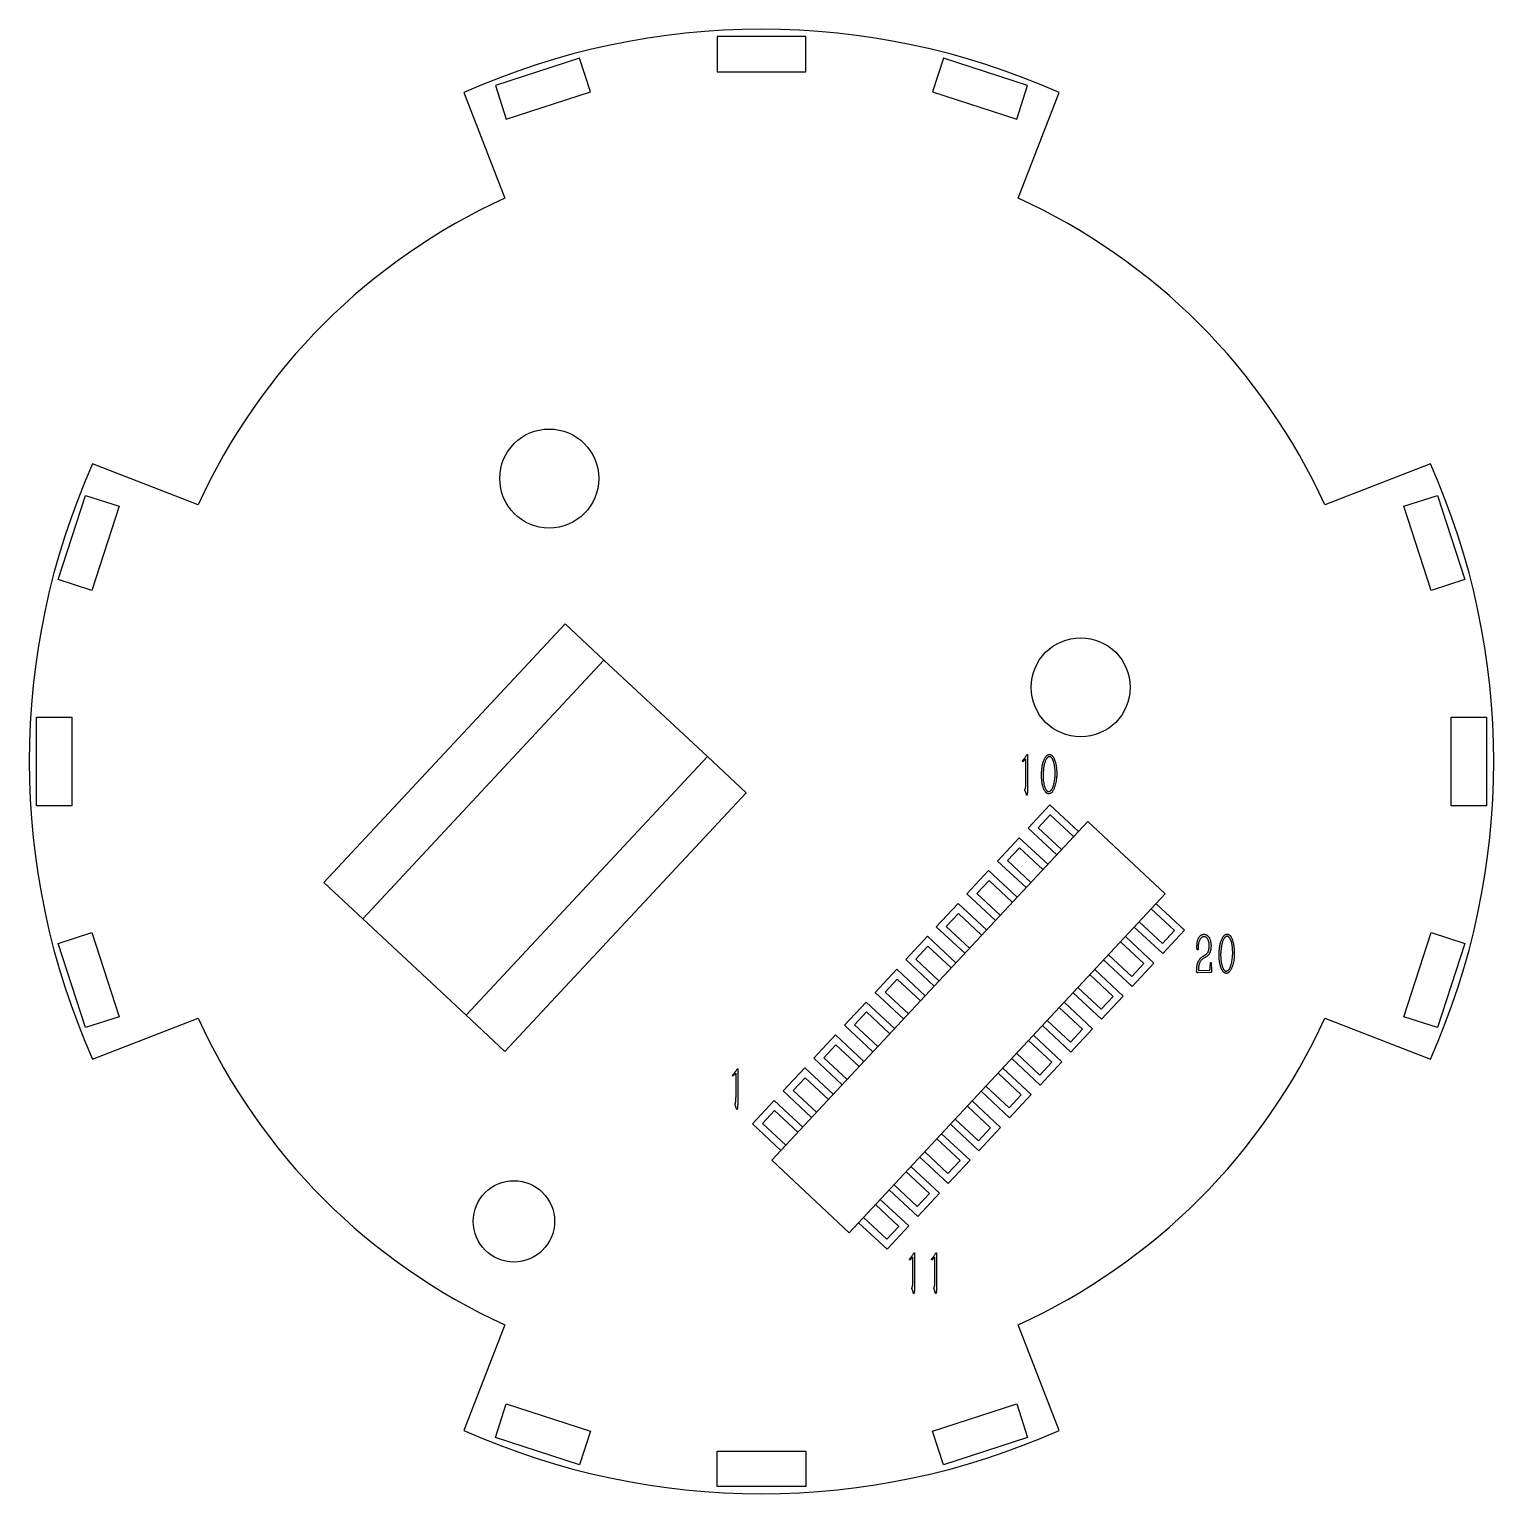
# Model space of a CAD drawing. Header units: millimetres. Extents: x 56 to 434, y 47 to 252.
# Drawn here: x 199.11 to 240.51, y 166.82 to 208.22 of the extents above; entities that cross this region are included whole.
import ezdxf
from ezdxf.lldxf.tags import DXFTag

# ---------------------------------------------------------------- set-up
doc = ezdxf.new("R2010")
doc.units = ezdxf.units.MM
doc.layers.add('PART', color=102, linetype='HIDDEN')
tags = doc.linetypes.add('HIDDEN', pattern=[1.905, 1.27, -0.635]).pattern_tags.tags
tags[6:7] = [DXFTag(74, 4), DXFTag(75, 0), DXFTag(340, '0'), DXFTag(46, 1.0), DXFTag(50, 0.0), DXFTag(44, 0.0), DXFTag(45, 0.0)]
tags[4:5] = [DXFTag(74, 4), DXFTag(75, 0), DXFTag(340, '0'), DXFTag(46, 1.0), DXFTag(50, 0.0), DXFTag(44, 0.0), DXFTag(45, 0.0)]

msp = doc.modelspace()

# ---------------------------------------------------------------- linework, layer by layer
at = {"lineweight": 25}
for p, q in [((211.4, 206.431), (212.559, 203.444)), ((227.069, 203.444), (228.228, 206.431)), ((203.888, 194.773), (200.901, 195.932)), ((238.727, 195.932), (235.739, 194.773)), ((227.288, 187.59), (227.198, 187.512)), ((227.286, 186.914), (227.288, 187.59)), ((227.298, 187.68), (227.319, 187.718)), ((227.319, 187.718), (227.338, 187.718)), ((227.338, 187.718), (227.336, 186.801)), ((227.198, 187.512), (227.191, 187.542)), ((227.293, 186.61), (227.274, 186.672)), ((227.301, 186.587), (227.293, 186.61)), ((227.969, 186.292), (227.355, 185.634)), ((228.773, 185.542), (227.969, 186.292)), ((227.355, 185.634), (228.159, 184.884)), ((227.102, 185.363), (226.489, 184.705)), ((227.907, 184.613), (227.102, 185.363)), ((226.489, 184.705), (227.293, 183.955)), ((226.236, 184.435), (225.623, 183.776)), ((227.041, 183.684), (226.236, 184.435)), ((225.37, 183.506), (224.756, 182.848)), ((226.175, 182.756), (225.37, 183.506)), ((225.623, 183.776), (226.427, 183.026)), ((231.772, 182.746), (230.967, 183.496)), ((224.504, 182.577), (223.89, 181.919)), ((225.309, 181.827), (224.504, 182.577)), ((224.756, 182.848), (225.561, 182.097)), ((230.353, 182.838), (231.158, 182.088)), ((231.158, 182.088), (231.772, 182.746)), ((230.906, 181.817), (230.101, 182.567)), ((232.154, 182.197), (232.128, 182.197)), ((232.156, 182.254), (232.154, 182.197)), ((223.89, 181.919), (224.695, 181.169)), ((229.487, 181.909), (230.292, 181.159)), ((230.292, 181.159), (230.906, 181.817)), ((232.297, 182.015), (232.368, 182.06)), ((232.401, 182.008), (232.316, 181.955)), ((232.499, 181.684), (232.506, 181.834)), ((232.506, 181.834), (232.53, 181.834)), ((232.53, 181.834), (232.539, 181.606)), ((223.638, 181.648), (223.024, 180.99)), ((224.442, 180.898), (223.638, 181.648)), ((230.039, 180.888), (229.235, 181.638)), ((232.487, 181.555), (232.144, 181.546)), ((232.168, 181.684), (232.164, 181.612)), ((232.164, 181.612), (232.473, 181.622)), ((223.024, 180.99), (223.829, 180.24)), ((228.621, 180.98), (229.426, 180.23)), ((222.772, 180.719), (222.158, 180.061)), ((223.576, 179.969), (222.772, 180.719)), ((229.173, 179.959), (228.369, 180.71)), ((229.426, 180.23), (230.039, 180.888)), ((200.901, 179.104), (203.888, 180.263)), ((235.739, 180.263), (238.727, 179.104)), ((221.906, 179.791), (221.292, 179.132)), ((222.71, 179.04), (221.906, 179.791)), ((222.158, 180.061), (222.962, 179.311)), ((228.307, 179.031), (227.503, 179.781)), ((227.755, 180.051), (228.559, 179.301)), ((228.559, 179.301), (229.173, 179.959)), ((221.04, 178.862), (220.426, 178.204)), ((221.844, 178.112), (221.04, 178.862)), ((221.292, 179.132), (222.096, 178.382)), ((227.441, 178.102), (226.636, 178.852)), ((226.889, 179.123), (227.693, 178.372)), ((227.693, 178.372), (228.307, 179.031)), ((219.004, 178.627), (218.997, 178.656)), ((219.094, 178.704), (219.004, 178.627)), ((219.093, 178.028), (219.094, 178.704)), ((219.105, 178.794), (219.125, 178.832)), ((219.125, 178.832), (219.144, 178.832)), ((219.144, 178.832), (219.142, 177.916)), ((220.426, 178.204), (221.23, 177.453)), ((226.023, 178.194), (226.827, 177.444)), ((226.827, 177.444), (227.441, 178.102)), ((219.099, 177.724), (219.08, 177.786)), ((219.108, 177.702), (219.099, 177.724)), ((220.173, 177.933), (219.56, 177.275)), ((220.978, 177.183), (220.173, 177.933)), ((226.575, 177.173), (225.77, 177.923)), ((219.56, 177.275), (220.364, 176.524)), ((225.157, 177.265), (225.961, 176.515)), ((225.709, 176.244), (224.904, 176.994)), ((225.961, 176.515), (226.575, 177.173)), ((224.843, 175.315), (224.038, 176.066)), ((224.29, 176.336), (225.095, 175.586)), ((225.095, 175.586), (225.709, 176.244)), ((223.976, 174.387), (223.172, 175.137)), ((223.424, 175.407), (224.229, 174.657)), ((224.229, 174.657), (224.843, 175.315)), ((222.558, 174.478), (223.363, 173.728)), ((223.363, 173.728), (223.976, 174.387)), ((224.093, 173.501), (224.003, 173.423)), ((224.091, 172.824), (224.093, 173.501)), ((224.103, 173.59), (224.124, 173.629)), ((224.124, 173.629), (224.143, 173.629)), ((224.143, 173.629), (224.141, 172.712)), ((224.714, 173.501), (224.625, 173.423)), ((224.713, 172.824), (224.714, 173.501)), ((224.725, 173.59), (224.746, 173.629)), ((224.746, 173.629), (224.765, 173.629)), ((224.765, 173.629), (224.763, 172.712)), ((224.003, 173.423), (223.996, 173.452)), ((224.625, 173.423), (224.618, 173.452)), ((224.098, 172.52), (224.079, 172.583)), ((224.106, 172.498), (224.098, 172.52)), ((224.72, 172.52), (224.701, 172.583)), ((224.728, 172.498), (224.72, 172.52)), ((212.559, 171.593), (211.4, 168.605)), ((228.228, 168.605), (227.069, 171.593))]:
    msp.add_line(p, q, dxfattribs=at)
for centre, radius in [((213.814, 195.518), 1.4), ((228.837, 189.615), 1.4), ((212.814, 174.518), 1.15)]:
    msp.add_circle(centre, radius, dxfattribs=at)
for radius, start, end in [(20.7, 66.0155, 113.9845), (17.5, 114.4913, 155.5087), (17.5, 24.4913, 65.5087), (20.7, 156.0155, 203.9845), (20.7, 336.0155, 23.9845), (17.5, 204.4913, 245.5087), (17.5, 294.4913, 335.5087), (20.7, 246.0155, 293.9845)]:
    msp.add_arc((219.814, 187.518), radius, start, end, dxfattribs=at)
for points, knots in [([(227.191, 187.542), (227.198, 187.549), (227.212, 187.563), (227.23, 187.584), (227.245, 187.601), (227.261, 187.622), (227.278, 187.648), (227.291, 187.669), (227.298, 187.68)], [0, 0, 0, 0, 0.179531, 0.336538, 0.468031, 0.576276, 0.779806, 1, 1, 1, 1]), ([(227.73, 187.179), (227.731, 187.196), (227.733, 187.23), (227.737, 187.282), (227.744, 187.336), (227.752, 187.392), (227.763, 187.447), (227.777, 187.499), (227.795, 187.547), (227.813, 187.584), (227.828, 187.612), (227.839, 187.63), (227.85, 187.646), (227.86, 187.66), (227.87, 187.672), (227.879, 187.683), (227.889, 187.691), (227.901, 187.699), (227.915, 187.706), (227.932, 187.713), (227.948, 187.716), (227.958, 187.716), (227.963, 187.716)], [0, 0, 0, 0, 0.079161, 0.162185, 0.249199, 0.34023, 0.430832, 0.517014, 0.59874, 0.67691, 0.713749, 0.747565, 0.778187, 0.806462, 0.831343, 0.853541, 0.873469, 0.890758, 0.921915, 0.950143, 0.97595, 1, 1, 1, 1]), ([(227.961, 187.654), (227.957, 187.654), (227.949, 187.653), (227.937, 187.649), (227.923, 187.643), (227.908, 187.635), (227.893, 187.621), (227.877, 187.602), (227.861, 187.575), (227.845, 187.543), (227.829, 187.505), (227.815, 187.462), (227.803, 187.413), (227.794, 187.361), (227.787, 187.31), (227.782, 187.261), (227.777, 187.217), (227.776, 187.189), (227.775, 187.176)], [0, 0, 0, 0, 0.021712, 0.045625, 0.072305, 0.102806, 0.138738, 0.184102, 0.240605, 0.307765, 0.384107, 0.467358, 0.558632, 0.657766, 0.756311, 0.846528, 0.927585, 1, 1, 1, 1]), ([(228.112, 187.298), (228.11, 187.311), (228.108, 187.335), (228.104, 187.37), (228.098, 187.403), (228.091, 187.443), (228.079, 187.491), (228.063, 187.537), (228.049, 187.572), (228.037, 187.594), (228.024, 187.613), (228.011, 187.627), (227.997, 187.638), (227.985, 187.646), (227.973, 187.652), (227.965, 187.653), (227.961, 187.654)], [0, 0, 0, 0, 0.09306, 0.180627, 0.261596, 0.337192, 0.482606, 0.628004, 0.697138, 0.75886, 0.81319, 0.861749, 0.904245, 0.941102, 0.972948, 1, 1, 1, 1]), ([(227.963, 187.716), (227.968, 187.715), (227.978, 187.714), (227.993, 187.707), (228.009, 187.698), (228.026, 187.687), (228.043, 187.671), (228.059, 187.651), (228.074, 187.626), (228.092, 187.587), (228.112, 187.534), (228.128, 187.478), (228.138, 187.431), (228.144, 187.394), (228.15, 187.354), (228.155, 187.299), (228.16, 187.227), (228.161, 187.17), (228.162, 187.141)], [0, 0, 0, 0, 0.022731, 0.048012, 0.076077, 0.107782, 0.143184, 0.182174, 0.227031, 0.277097, 0.383616, 0.491673, 0.547337, 0.606196, 0.667885, 0.732931, 0.866206, 1, 1, 1, 1]), ([(227.927, 186.605), (227.922, 186.605), (227.912, 186.607), (227.897, 186.613), (227.881, 186.622), (227.864, 186.634), (227.847, 186.651), (227.83, 186.673), (227.814, 186.699), (227.799, 186.73), (227.785, 186.765), (227.773, 186.803), (227.761, 186.842), (227.752, 186.883), (227.745, 186.925), (227.739, 186.966), (227.735, 187.006), (227.732, 187.044), (227.732, 187.081), (227.731, 187.116), (227.73, 187.148), (227.73, 187.169), (227.73, 187.179)], [0, 0, 0, 0, 0.022559, 0.04753, 0.075764, 0.108127, 0.144584, 0.186704, 0.234379, 0.28865, 0.34771, 0.408782, 0.472296, 0.53858, 0.605086, 0.669188, 0.730982, 0.790969, 0.848096, 0.902041, 0.952807, 1, 1, 1, 1]), ([(227.775, 187.176), (227.775, 187.168), (227.774, 187.15), (227.774, 187.122), (227.775, 187.091), (227.776, 187.045), (227.78, 186.985), (227.791, 186.913), (227.807, 186.843), (227.824, 186.789), (227.84, 186.75), (227.853, 186.725), (227.866, 186.706), (227.879, 186.691), (227.893, 186.68), (227.906, 186.673), (227.918, 186.668), (227.926, 186.667), (227.93, 186.667)], [0, 0, 0, 0, 0.044107, 0.093663, 0.149134, 0.21008, 0.338637, 0.46967, 0.598371, 0.719713, 0.774932, 0.823123, 0.864356, 0.89974, 0.930203, 0.956481, 0.979361, 1, 1, 1, 1]), ([(228.162, 187.141), (228.16, 187.118), (228.157, 187.071), (228.149, 186.999), (228.137, 186.923), (228.121, 186.86), (228.105, 186.809), (228.092, 186.773), (228.078, 186.738), (228.062, 186.706), (228.046, 186.677), (228.029, 186.653), (228.012, 186.635), (227.993, 186.622), (227.976, 186.613), (227.959, 186.607), (227.942, 186.604), (227.932, 186.604), (227.927, 186.605)], [0, 0, 0, 0, 0.110031, 0.226136, 0.347335, 0.474193, 0.537956, 0.599275, 0.65883, 0.716266, 0.769245, 0.815261, 0.855497, 0.890696, 0.922139, 0.950028, 0.976019, 1, 1, 1, 1]), ([(227.93, 186.667), (227.934, 186.667), (227.942, 186.667), (227.954, 186.67), (227.966, 186.676), (227.98, 186.684), (227.995, 186.696), (228.009, 186.713), (228.023, 186.735), (228.037, 186.76), (228.05, 186.789), (228.062, 186.819), (228.072, 186.85), (228.083, 186.894), (228.095, 186.95), (228.105, 187.019), (228.112, 187.087), (228.115, 187.143), (228.116, 187.187), (228.115, 187.222), (228.114, 187.259), (228.112, 187.285), (228.112, 187.298)], [0, 0, 0, 0, 0.0154063, 0.0330926, 0.0527728, 0.0757716, 0.1025591, 0.133995, 0.1704773, 0.2131123, 0.2591756, 0.3052389, 0.3522812, 0.400005, 0.4983789, 0.5998907, 0.6996772, 0.7921332, 0.838672, 0.8885081, 0.9424003, 1, 1, 1, 1]), ([(227.274, 186.672), (227.272, 186.678), (227.268, 186.688), (227.263, 186.701), (227.26, 186.71), (227.26, 186.717), (227.264, 186.723), (227.266, 186.733), (227.271, 186.746), (227.275, 186.761), (227.279, 186.778), (227.282, 186.795), (227.284, 186.815), (227.285, 186.834), (227.286, 186.852), (227.286, 186.87), (227.286, 186.891), (227.286, 186.906), (227.286, 186.914)], [0, 0, 0, 0, 0.076272, 0.132863, 0.169522, 0.187137, 0.214989, 0.257851, 0.314442, 0.378949, 0.447952, 0.517341, 0.59639, 0.689629, 0.747593, 0.817939, 0.902766, 1, 1, 1, 1]), ([(227.336, 186.801), (227.336, 186.793), (227.335, 186.777), (227.335, 186.754), (227.335, 186.734), (227.335, 186.716), (227.334, 186.699), (227.333, 186.685), (227.333, 186.673), (227.332, 186.654), (227.331, 186.628), (227.327, 186.602), (227.325, 186.583), (227.322, 186.574), (227.319, 186.567), (227.315, 186.568), (227.314, 186.568)], [0, 0, 0, 0, 0.103599, 0.19864, 0.284091, 0.36098, 0.429353, 0.488121, 0.538319, 0.580018, 0.724491, 0.862106, 0.919509, 0.96003, 0.982882, 1, 1, 1, 1]), ([(227.314, 186.568), (227.313, 186.569), (227.312, 186.57), (227.308, 186.572), (227.304, 186.578), (227.303, 186.584), (227.301, 186.587)], [0, 0, 0, 0, 0.055316, 0.236767, 0.53772, 1, 1, 1, 1]), ([(232.128, 182.357), (232.129, 182.367), (232.13, 182.386), (232.133, 182.413), (232.137, 182.438), (232.142, 182.462), (232.149, 182.485), (232.159, 182.508), (232.172, 182.532), (232.186, 182.556), (232.202, 182.579), (232.22, 182.598), (232.239, 182.612), (232.259, 182.621), (232.279, 182.626), (232.296, 182.63), (232.312, 182.633), (232.322, 182.633), (232.327, 182.633)], [0, 0, 0, 0, 0.077408, 0.149697, 0.216913, 0.279321, 0.341629, 0.408383, 0.479828, 0.557259, 0.633353, 0.701328, 0.762392, 0.819369, 0.872926, 0.920872, 0.962715, 1, 1, 1, 1]), ([(232.327, 182.633), (232.333, 182.633), (232.344, 182.632), (232.362, 182.628), (232.379, 182.622), (232.4, 182.612), (232.425, 182.595), (232.447, 182.574), (232.461, 182.555), (232.472, 182.538), (232.481, 182.519), (232.493, 182.492), (232.505, 182.456), (232.514, 182.411), (232.519, 182.364), (232.522, 182.316), (232.522, 182.268), (232.52, 182.237), (232.518, 182.222)], [0, 0, 0, 0, 0.035674, 0.07049, 0.105932, 0.141317, 0.212343, 0.282982, 0.319899, 0.35817, 0.399672, 0.443285, 0.533085, 0.624182, 0.717145, 0.814667, 0.910508, 1, 1, 1, 1]), ([(232.75, 182.103), (232.751, 182.12), (232.752, 182.154), (232.757, 182.206), (232.764, 182.26), (232.772, 182.316), (232.783, 182.371), (232.797, 182.423), (232.815, 182.471), (232.833, 182.508), (232.848, 182.536), (232.859, 182.554), (232.869, 182.57), (232.88, 182.584), (232.89, 182.596), (232.899, 182.607), (232.909, 182.615), (232.92, 182.623), (232.935, 182.63), (232.951, 182.637), (232.968, 182.64), (232.978, 182.64), (232.983, 182.64)], [0, 0, 0, 0, 0.079161, 0.162185, 0.249199, 0.34023, 0.430832, 0.517014, 0.59874, 0.67691, 0.713749, 0.747565, 0.778187, 0.806462, 0.831343, 0.853541, 0.873469, 0.890758, 0.921915, 0.950143, 0.97595, 1, 1, 1, 1]), ([(232.981, 182.578), (232.977, 182.578), (232.969, 182.577), (232.956, 182.573), (232.943, 182.567), (232.928, 182.559), (232.913, 182.545), (232.897, 182.526), (232.881, 182.499), (232.864, 182.467), (232.848, 182.429), (232.835, 182.386), (232.823, 182.337), (232.814, 182.285), (232.807, 182.234), (232.802, 182.185), (232.797, 182.141), (232.796, 182.113), (232.795, 182.1)], [0, 0, 0, 0, 0.021712, 0.045625, 0.072305, 0.102806, 0.138738, 0.184102, 0.240605, 0.307765, 0.384107, 0.467358, 0.558632, 0.657766, 0.756311, 0.846528, 0.927585, 1, 1, 1, 1]), ([(233.131, 182.222), (233.13, 182.235), (233.128, 182.259), (233.123, 182.294), (233.118, 182.327), (233.111, 182.367), (233.099, 182.415), (233.083, 182.461), (233.069, 182.496), (233.056, 182.518), (233.044, 182.537), (233.03, 182.551), (233.017, 182.562), (233.004, 182.57), (232.993, 182.576), (232.985, 182.577), (232.981, 182.578)], [0, 0, 0, 0, 0.0930596, 0.1806274, 0.2615962, 0.3371918, 0.4826061, 0.6280041, 0.6971375, 0.75886, 0.81319, 0.8617491, 0.9042446, 0.941102, 0.9729484, 1, 1, 1, 1]), ([(232.983, 182.64), (232.988, 182.639), (232.998, 182.638), (233.013, 182.631), (233.029, 182.622), (233.046, 182.611), (233.063, 182.595), (233.079, 182.575), (233.093, 182.55), (233.112, 182.511), (233.132, 182.458), (233.147, 182.402), (233.158, 182.355), (233.164, 182.318), (233.169, 182.278), (233.175, 182.223), (233.18, 182.151), (233.181, 182.094), (233.181, 182.065)], [0, 0, 0, 0, 0.022731, 0.048012, 0.076077, 0.107782, 0.143184, 0.182174, 0.227031, 0.277097, 0.383616, 0.491673, 0.547337, 0.606196, 0.667885, 0.732931, 0.866206, 1, 1, 1, 1]), ([(232.128, 182.197), (232.127, 182.205), (232.126, 182.221), (232.125, 182.243), (232.125, 182.263), (232.124, 182.288), (232.125, 182.319), (232.127, 182.344), (232.128, 182.357)], [0, 0, 0, 0, 0.15459, 0.294714, 0.420417, 0.531775, 0.754521, 1, 1, 1, 1]), ([(232.33, 182.562), (232.325, 182.563), (232.315, 182.563), (232.299, 182.56), (232.285, 182.555), (232.265, 182.547), (232.243, 182.53), (232.219, 182.506), (232.2, 182.476), (232.185, 182.441), (232.173, 182.401), (232.164, 182.357), (232.158, 182.307), (232.156, 182.272), (232.156, 182.254)], [0, 0, 0, 0, 0.0391113, 0.0780102, 0.1169692, 0.1578021, 0.2406172, 0.3272798, 0.4176662, 0.5130934, 0.616412, 0.7328591, 0.8602653, 1, 1, 1, 1]), ([(232.463, 182.411), (232.46, 182.42), (232.455, 182.439), (232.446, 182.467), (232.434, 182.492), (232.421, 182.515), (232.405, 182.535), (232.384, 182.55), (232.358, 182.56), (232.34, 182.562), (232.33, 182.562)], [0, 0, 0, 0, 0.137638, 0.26844, 0.394567, 0.515665, 0.632315, 0.746085, 0.867037, 1, 1, 1, 1]), ([(232.368, 182.06), (232.374, 182.064), (232.385, 182.071), (232.4, 182.083), (232.412, 182.095), (232.423, 182.108), (232.433, 182.123), (232.442, 182.141), (232.45, 182.163), (232.461, 182.197), (232.471, 182.242), (232.475, 182.298), (232.473, 182.354), (232.466, 182.391), (232.463, 182.411)], [0, 0, 0, 0, 0.052968, 0.101645, 0.147147, 0.189005, 0.233511, 0.286308, 0.346769, 0.416824, 0.562753, 0.7051, 0.849113, 1, 1, 1, 1]), ([(232.518, 182.222), (232.515, 182.207), (232.51, 182.176), (232.498, 182.139), (232.487, 182.11), (232.478, 182.091), (232.468, 182.074), (232.454, 182.054), (232.432, 182.032), (232.411, 182.016), (232.401, 182.008)], [0, 0, 0, 0, 0.186365, 0.37551, 0.466192, 0.549739, 0.62757, 0.698855, 0.841761, 1, 1, 1, 1]), ([(232.95, 181.591), (232.954, 181.591), (232.961, 181.591), (232.973, 181.594), (232.986, 181.6), (233, 181.608), (233.015, 181.62), (233.029, 181.637), (233.043, 181.659), (233.057, 181.684), (233.07, 181.713), (233.082, 181.743), (233.092, 181.774), (233.103, 181.818), (233.115, 181.874), (233.125, 181.943), (233.132, 182.011), (233.135, 182.067), (233.135, 182.111), (233.135, 182.146), (233.133, 182.183), (233.132, 182.209), (233.131, 182.222)], [0, 0, 0, 0, 0.0154063, 0.0330926, 0.0527728, 0.0757716, 0.1025591, 0.133995, 0.1704773, 0.2131123, 0.2591756, 0.3052389, 0.3522812, 0.400005, 0.4983789, 0.5998907, 0.6996772, 0.7921332, 0.838672, 0.8885081, 0.9424003, 1, 1, 1, 1]), ([(232.121, 181.705), (232.122, 181.714), (232.125, 181.733), (232.13, 181.76), (232.135, 181.784), (232.141, 181.807), (232.147, 181.828), (232.154, 181.847), (232.161, 181.864), (232.172, 181.883), (232.186, 181.904), (232.202, 181.927), (232.217, 181.946), (232.237, 181.967), (232.263, 181.99), (232.286, 182.007), (232.297, 182.015)], [0, 0, 0, 0, 0.078821, 0.151836, 0.22038, 0.284536, 0.343081, 0.396836, 0.446624, 0.492374, 0.575325, 0.649671, 0.715034, 0.772694, 0.883274, 1, 1, 1, 1]), ([(232.316, 181.955), (232.305, 181.948), (232.285, 181.934), (232.258, 181.911), (232.235, 181.887), (232.217, 181.861), (232.204, 181.834), (232.192, 181.806), (232.183, 181.776), (232.177, 181.749), (232.172, 181.726), (232.17, 181.711), (232.168, 181.697), (232.168, 181.688), (232.168, 181.684)], [0, 0, 0, 0, 0.121131, 0.229688, 0.329478, 0.427714, 0.521978, 0.611457, 0.704437, 0.813602, 0.869238, 0.918881, 0.961933, 1, 1, 1, 1]), ([(232.947, 181.529), (232.942, 181.529), (232.932, 181.531), (232.916, 181.537), (232.901, 181.546), (232.884, 181.558), (232.866, 181.575), (232.85, 181.597), (232.834, 181.623), (232.819, 181.655), (232.805, 181.689), (232.793, 181.727), (232.781, 181.766), (232.772, 181.807), (232.764, 181.849), (232.759, 181.89), (232.754, 181.93), (232.752, 181.968), (232.751, 182.005), (232.751, 182.04), (232.75, 182.072), (232.75, 182.093), (232.75, 182.103)], [0, 0, 0, 0, 0.022559, 0.04753, 0.075764, 0.108127, 0.144584, 0.186704, 0.234379, 0.28865, 0.34771, 0.408782, 0.472296, 0.53858, 0.605086, 0.669188, 0.730982, 0.790969, 0.848096, 0.902041, 0.952807, 1, 1, 1, 1]), ([(232.795, 182.1), (232.795, 182.092), (232.794, 182.074), (232.794, 182.046), (232.795, 182.015), (232.796, 181.969), (232.8, 181.909), (232.811, 181.837), (232.827, 181.767), (232.844, 181.713), (232.86, 181.674), (232.872, 181.649), (232.885, 181.63), (232.899, 181.615), (232.913, 181.605), (232.926, 181.597), (232.938, 181.592), (232.946, 181.591), (232.95, 181.591)], [0, 0, 0, 0, 0.044107, 0.093663, 0.149134, 0.21008, 0.338637, 0.46967, 0.598371, 0.719713, 0.774932, 0.823123, 0.864356, 0.89974, 0.930203, 0.956481, 0.979361, 1, 1, 1, 1]), ([(233.181, 182.065), (233.18, 182.042), (233.177, 181.995), (233.169, 181.923), (233.156, 181.847), (233.141, 181.784), (233.125, 181.733), (233.112, 181.697), (233.098, 181.662), (233.082, 181.63), (233.066, 181.602), (233.049, 181.578), (233.031, 181.559), (233.013, 181.546), (232.995, 181.537), (232.978, 181.531), (232.962, 181.528), (232.952, 181.528), (232.947, 181.529)], [0, 0, 0, 0, 0.110031, 0.226136, 0.347335, 0.474193, 0.537956, 0.599275, 0.65883, 0.716266, 0.769245, 0.815261, 0.855497, 0.890696, 0.922139, 0.950028, 0.976019, 1, 1, 1, 1]), ([(232.144, 181.546), (232.139, 181.546), (232.131, 181.546), (232.123, 181.554), (232.119, 181.564), (232.117, 181.576), (232.116, 181.591), (232.116, 181.618), (232.117, 181.657), (232.12, 181.688), (232.121, 181.705)], [0, 0, 0, 0, 0.0695467, 0.1370818, 0.184508, 0.2515949, 0.3414314, 0.4544905, 0.7143958, 1, 1, 1, 1]), ([(232.473, 181.622), (232.477, 181.622), (232.484, 181.622), (232.491, 181.63), (232.492, 181.639), (232.495, 181.65), (232.497, 181.665), (232.498, 181.677), (232.499, 181.684)], [0, 0, 0, 0, 0.154318, 0.271043, 0.363562, 0.514515, 0.726384, 1, 1, 1, 1]), ([(232.539, 181.606), (232.539, 181.602), (232.54, 181.594), (232.54, 181.584), (232.54, 181.577), (232.54, 181.571), (232.538, 181.566), (232.536, 181.56), (232.53, 181.557), (232.52, 181.556), (232.505, 181.554), (232.494, 181.554), (232.487, 181.555)], [0, 0, 0, 0, 0.138502, 0.24224, 0.319353, 0.361981, 0.420056, 0.48785, 0.540295, 0.640426, 0.792575, 1, 1, 1, 1]), ([(218.997, 178.656), (219.005, 178.664), (219.018, 178.678), (219.037, 178.698), (219.052, 178.716), (219.067, 178.736), (219.085, 178.762), (219.098, 178.783), (219.105, 178.794)], [0, 0, 0, 0, 0.179531, 0.336538, 0.468031, 0.576276, 0.779806, 1, 1, 1, 1]), ([(219.08, 177.786), (219.078, 177.792), (219.074, 177.802), (219.07, 177.816), (219.067, 177.824), (219.066, 177.831), (219.07, 177.838), (219.073, 177.848), (219.077, 177.86), (219.081, 177.876), (219.085, 177.892), (219.089, 177.909), (219.09, 177.929), (219.091, 177.948), (219.092, 177.966), (219.092, 177.984), (219.093, 178.005), (219.093, 178.02), (219.093, 178.028)], [0, 0, 0, 0, 0.076272, 0.132863, 0.169522, 0.187137, 0.214989, 0.257851, 0.314442, 0.378949, 0.447952, 0.517341, 0.59639, 0.689629, 0.747593, 0.817939, 0.902766, 1, 1, 1, 1]), ([(219.12, 177.683), (219.12, 177.683), (219.118, 177.684), (219.115, 177.686), (219.111, 177.693), (219.109, 177.698), (219.108, 177.702)], [0, 0, 0, 0, 0.055316, 0.236767, 0.53772, 1, 1, 1, 1]), ([(219.142, 177.916), (219.142, 177.907), (219.142, 177.891), (219.142, 177.869), (219.141, 177.848), (219.141, 177.83), (219.14, 177.814), (219.14, 177.799), (219.14, 177.787), (219.139, 177.769), (219.137, 177.743), (219.134, 177.716), (219.131, 177.697), (219.128, 177.688), (219.125, 177.682), (219.122, 177.682), (219.12, 177.683)], [0, 0, 0, 0, 0.103599, 0.1986396, 0.2840906, 0.3609799, 0.4293527, 0.4881207, 0.5383189, 0.580018, 0.7244915, 0.8621057, 0.9195095, 0.9600298, 0.9828818, 1, 1, 1, 1]), ([(223.996, 173.452), (224.003, 173.46), (224.017, 173.474), (224.035, 173.494), (224.05, 173.512), (224.066, 173.533), (224.083, 173.558), (224.096, 173.58), (224.103, 173.59)], [0, 0, 0, 0, 0.179531, 0.336538, 0.468031, 0.576276, 0.779806, 1, 1, 1, 1]), ([(224.618, 173.452), (224.625, 173.46), (224.639, 173.474), (224.657, 173.494), (224.672, 173.512), (224.688, 173.533), (224.705, 173.558), (224.718, 173.58), (224.725, 173.59)], [0, 0, 0, 0, 0.179531, 0.336538, 0.468031, 0.576276, 0.779806, 1, 1, 1, 1]), ([(224.079, 172.583), (224.076, 172.588), (224.072, 172.599), (224.068, 172.612), (224.065, 172.621), (224.064, 172.627), (224.068, 172.634), (224.071, 172.644), (224.076, 172.657), (224.08, 172.672), (224.084, 172.688), (224.087, 172.706), (224.089, 172.726), (224.09, 172.745), (224.091, 172.763), (224.091, 172.78), (224.091, 172.801), (224.091, 172.816), (224.091, 172.824)], [0, 0, 0, 0, 0.076272, 0.132863, 0.169522, 0.187137, 0.214989, 0.257851, 0.314442, 0.378949, 0.447952, 0.517341, 0.59639, 0.689629, 0.747593, 0.817939, 0.902766, 1, 1, 1, 1]), ([(224.141, 172.712), (224.141, 172.704), (224.14, 172.688), (224.14, 172.665), (224.139, 172.645), (224.139, 172.626), (224.139, 172.61), (224.138, 172.596), (224.138, 172.584), (224.137, 172.565), (224.136, 172.539), (224.132, 172.512), (224.13, 172.493), (224.127, 172.485), (224.124, 172.478), (224.12, 172.479), (224.119, 172.479)], [0, 0, 0, 0, 0.103599, 0.19864, 0.284091, 0.36098, 0.429353, 0.488121, 0.538319, 0.580018, 0.724491, 0.862106, 0.919509, 0.96003, 0.982882, 1, 1, 1, 1]), ([(224.701, 172.583), (224.698, 172.588), (224.694, 172.599), (224.69, 172.612), (224.687, 172.621), (224.686, 172.627), (224.69, 172.634), (224.693, 172.644), (224.698, 172.657), (224.702, 172.672), (224.706, 172.688), (224.709, 172.706), (224.711, 172.726), (224.712, 172.745), (224.712, 172.763), (224.713, 172.78), (224.713, 172.801), (224.713, 172.816), (224.713, 172.824)], [0, 0, 0, 0, 0.076272, 0.132863, 0.169522, 0.187137, 0.214989, 0.257851, 0.314442, 0.378949, 0.447952, 0.517341, 0.59639, 0.689629, 0.747593, 0.817939, 0.902766, 1, 1, 1, 1]), ([(224.763, 172.712), (224.763, 172.704), (224.762, 172.688), (224.762, 172.665), (224.761, 172.645), (224.761, 172.626), (224.761, 172.61), (224.76, 172.596), (224.76, 172.584), (224.759, 172.565), (224.758, 172.539), (224.754, 172.512), (224.752, 172.493), (224.749, 172.485), (224.745, 172.478), (224.742, 172.479), (224.74, 172.479)], [0, 0, 0, 0, 0.103599, 0.19864, 0.284091, 0.36098, 0.429353, 0.488121, 0.538319, 0.580018, 0.724491, 0.862106, 0.919509, 0.96003, 0.982882, 1, 1, 1, 1]), ([(224.119, 172.479), (224.118, 172.479), (224.117, 172.48), (224.113, 172.483), (224.109, 172.489), (224.107, 172.494), (224.106, 172.498)], [0, 0, 0, 0, 0.055316, 0.236767, 0.53772, 1, 1, 1, 1]), ([(224.74, 172.479), (224.74, 172.479), (224.739, 172.48), (224.735, 172.483), (224.731, 172.489), (224.729, 172.494), (224.728, 172.498)], [0, 0, 0, 0, 0.0553163, 0.2367671, 0.5377201, 1, 1, 1, 1])]:
    msp.add_open_spline(points, degree=3, knots=knots, dxfattribs=at)
at = {"layer": 'PART', "lineweight": 25}
for p, q in [((221.064, 208.018), (218.564, 208.018)), ((218.564, 208.018), (218.564, 207.018)), ((221.064, 207.018), (221.064, 208.018)), ((214.668, 207.401), (212.29, 206.628)), ((214.977, 206.45), (214.668, 207.401)), ((218.564, 207.018), (221.064, 207.018)), ((224.96, 207.401), (224.651, 206.45)), ((227.338, 206.628), (224.96, 207.401)), ((212.29, 206.628), (212.599, 205.677)), ((227.029, 205.677), (227.338, 206.628)), ((212.599, 205.677), (214.977, 206.45)), ((224.651, 206.45), (227.029, 205.677)), ((199.931, 192.664), (200.704, 195.042)), ((200.704, 195.042), (201.655, 194.733)), ((237.973, 194.733), (238.924, 195.042)), ((238.924, 195.042), (239.697, 192.664)), ((201.655, 194.733), (200.882, 192.355)), ((238.746, 192.355), (237.973, 194.733)), ((200.882, 192.355), (199.931, 192.664)), ((239.697, 192.664), (238.746, 192.355)), ((214.263, 191.409), (207.443, 184.095)), ((215.36, 190.386), (214.263, 191.409)), ((208.54, 183.072), (215.36, 190.386)), ((218.285, 187.658), (215.36, 190.386)), ((199.314, 186.268), (199.314, 188.768)), ((199.314, 188.768), (200.314, 188.768)), ((200.314, 188.768), (200.314, 186.268)), ((239.314, 186.268), (239.314, 188.768)), ((239.314, 188.768), (240.314, 188.768)), ((240.314, 188.768), (240.314, 186.268)), ((218.285, 187.658), (211.465, 180.344)), ((219.382, 186.635), (218.285, 187.658)), ((212.562, 179.321), (219.382, 186.635)), ((200.314, 186.268), (199.314, 186.268)), ((227.978, 186.01), (227.637, 185.644)), ((228.637, 185.396), (227.978, 186.01)), ((240.314, 186.268), (239.314, 186.268)), ((220.102, 176.243), (229.036, 185.824)), ((227.637, 185.644), (228.296, 185.03)), ((229.036, 185.824), (231.23, 183.778)), ((227.112, 185.081), (226.771, 184.715)), ((227.771, 184.467), (227.112, 185.081)), ((226.771, 184.715), (227.43, 184.101)), ((207.443, 184.095), (208.54, 183.072)), ((226.246, 184.152), (225.905, 183.786)), ((226.904, 183.538), (226.246, 184.152)), ((231.23, 183.778), (222.296, 174.197)), ((225.905, 183.786), (226.563, 183.172)), ((208.54, 183.072), (211.465, 180.344)), ((225.38, 183.223), (225.039, 182.857)), ((226.038, 182.609), (225.38, 183.223)), ((231.489, 182.736), (230.831, 183.35)), ((199.931, 182.372), (200.882, 182.681)), ((200.882, 182.681), (201.655, 180.303)), ((225.039, 182.857), (225.697, 182.244)), ((230.49, 182.984), (231.148, 182.37)), ((231.148, 182.37), (231.489, 182.736)), ((237.973, 180.303), (238.746, 182.681)), ((238.746, 182.681), (239.697, 182.372)), ((200.704, 179.994), (199.931, 182.372)), ((224.514, 182.294), (224.173, 181.929)), ((225.172, 181.681), (224.514, 182.294)), ((230.623, 181.807), (229.965, 182.421)), ((239.697, 182.372), (238.924, 179.994)), ((224.173, 181.929), (224.831, 181.315)), ((229.624, 182.055), (230.282, 181.442)), ((230.282, 181.442), (230.623, 181.807)), ((223.648, 181.366), (223.307, 181)), ((224.306, 180.752), (223.648, 181.366)), ((229.757, 180.878), (229.098, 181.492)), ((223.307, 181), (223.965, 180.386)), ((228.758, 181.126), (229.416, 180.513)), ((228.891, 179.95), (228.232, 180.563)), ((229.416, 180.513), (229.757, 180.878)), ((201.655, 180.303), (200.704, 179.994)), ((211.465, 180.344), (212.562, 179.321)), ((222.782, 180.437), (222.441, 180.071)), ((223.44, 179.823), (222.782, 180.437)), ((227.891, 180.198), (228.55, 179.584)), ((238.924, 179.994), (237.973, 180.303)), ((222.441, 180.071), (223.099, 179.457)), ((228.55, 179.584), (228.891, 179.95)), ((221.916, 179.508), (221.575, 179.142)), ((222.574, 178.894), (221.916, 179.508)), ((227.025, 179.269), (227.683, 178.655)), ((228.024, 179.021), (227.366, 179.635)), ((221.575, 179.142), (222.233, 178.528)), ((227.683, 178.655), (228.024, 179.021)), ((221.049, 178.579), (220.708, 178.213)), ((221.708, 177.965), (221.049, 178.579)), ((227.158, 178.092), (226.5, 178.706)), ((220.708, 178.213), (221.367, 177.6)), ((226.159, 178.34), (226.817, 177.726)), ((226.817, 177.726), (227.158, 178.092)), ((220.183, 177.65), (219.842, 177.285)), ((220.841, 177.036), (220.183, 177.65)), ((226.292, 177.163), (225.634, 177.777)), ((219.842, 177.285), (220.5, 176.671)), ((225.293, 177.411), (225.951, 176.797)), ((225.426, 176.234), (224.768, 176.848)), ((225.951, 176.797), (226.292, 177.163)), ((224.427, 176.482), (225.085, 175.869)), ((222.296, 174.197), (220.102, 176.243)), ((225.085, 175.869), (225.426, 176.234)), ((223.561, 175.554), (224.219, 174.94)), ((224.56, 175.305), (223.902, 175.919)), ((224.219, 174.94), (224.56, 175.305)), ((223.694, 174.377), (223.036, 174.99)), ((222.695, 174.625), (223.353, 174.011)), ((223.353, 174.011), (223.694, 174.377)), ((212.29, 168.408), (212.599, 169.359)), ((212.599, 169.359), (214.977, 168.586)), ((224.651, 168.586), (227.029, 169.359)), ((227.029, 169.359), (227.338, 168.408)), ((214.977, 168.586), (214.668, 167.635)), ((224.96, 167.635), (224.651, 168.586)), ((214.668, 167.635), (212.29, 168.408)), ((227.338, 168.408), (224.96, 167.635)), ((218.564, 167.018), (218.564, 168.018)), ((218.564, 168.018), (221.064, 168.018)), ((221.064, 168.018), (221.064, 167.018)), ((221.064, 167.018), (218.564, 167.018))]:
    msp.add_line(p, q, dxfattribs=at)

doc.saveas('drawing.dxf')
